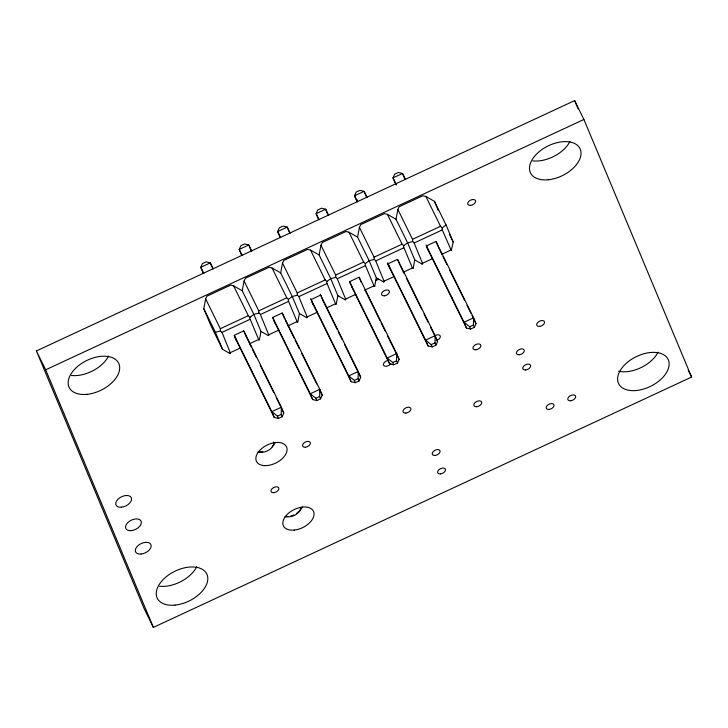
<?xml version="1.0" encoding="UTF-8"?>
<svg xmlns="http://www.w3.org/2000/svg" width="728" height="728" viewBox="0 0 728 728"><rect width="100%" height="100%" fill="white"/><g stroke="black" fill="none" stroke-linecap="round" stroke-linejoin="round"><path stroke-width="1.09" d="M234.698 337.1L274.247 417.463L278.396 418.464L282.182 416.698L281.217 414.396L281.354 407.216L243.834 330.976M273.637 320.22L312.694 399.581L316.835 400.582L320.62 398.817L319.656 396.514L319.801 389.334L282.273 313.095M357.029 199.527L356.984 201.583L354.554 195.768L356.165 192.101L359.941 190.336L364.091 191.337L367.094 197.434M312.084 302.338L351.133 381.7L355.282 382.691L359.068 380.935L358.103 378.633L358.24 371.453L320.22 294.194M351.56 286.559L389.58 363.818L393.73 364.81L397.515 363.054L396.551 360.751L396.687 353.571L359.168 277.332M387.496 263.572L428.028 345.936L432.177 346.928L435.954 345.172L434.989 342.87L435.135 335.69L397.615 259.45M426.926 247.693L466.466 328.055L470.616 329.047L474.401 327.291L473.437 324.988L473.573 317.808L436.054 241.569M205.642 298.88L203.785 308.645L210.911 325.698L222.522 349.294L229.866 353.48L230.439 353.153L222.004 332.377L220.466 330.994L220.32 328.71L205.642 298.88L206.961 296.15L230.612 285.149L233.624 285.858L242.224 290.763L253.845 314.369L260.97 331.413L259.386 339.749L258.822 339.949L249.859 318.5L249.986 317.272L253.845 314.369L258.913 313.113L260.251 314.168L268.887 335.271L268.314 335.599L260.97 331.413M258.913 313.113L258.759 310.829L244.08 280.999L245.4 278.269L269.06 267.267L272.072 267.977L280.671 272.882L292.283 296.487L299.417 313.531L297.834 321.867L297.27 322.067L288.297 300.619L288.434 299.39L292.283 296.487L297.361 295.231L298.689 296.287L307.325 317.39L306.761 317.717L299.417 313.531M297.361 295.231L297.206 292.947L282.528 263.117L283.847 260.387L307.507 249.386L310.519 250.095L319.119 255L330.73 278.606L337.856 295.65L336.272 303.986L335.717 304.186L326.745 282.737L326.872 281.509L330.73 278.606L335.799 277.35L337.137 278.405L345.773 299.508L345.199 299.836L337.856 295.65M335.799 277.35L335.654 275.066L320.975 245.236L322.295 242.506L345.946 231.504L348.958 232.214L357.566 237.119L369.178 260.724L376.303 277.768L374.72 286.104L374.156 286.304L365.192 264.856L365.32 263.627L369.178 260.724L374.247 259.468L375.584 260.524L384.22 281.627L383.647 281.954L376.303 277.768M374.247 259.468L374.092 257.184L359.414 227.354L360.742 224.624L384.393 213.623L387.405 214.332L396.005 219.237L407.625 242.843L414.751 259.887L413.167 268.223L412.603 268.423L403.631 246.974L403.767 245.736L407.625 242.843L412.694 241.587L414.023 242.642L422.668 263.745L422.094 264.073L414.751 259.887M412.694 241.587L412.539 239.303L397.861 209.473L399.181 206.743L422.841 195.741L425.853 196.451L434.452 201.356L446.064 224.961L453.189 242.005L451.315 250.514L442.114 229.575L442.205 227.855L446.064 224.961M242.224 290.763L244.08 280.999M280.671 272.882L282.528 263.117M319.119 255L320.975 245.236M357.566 237.119L359.414 227.354M396.005 219.237L397.861 209.473M230.248 352.889L229.866 353.48M307.134 317.126L306.761 317.717M384.029 281.363L383.647 281.954M282.182 416.698L283.784 413.031L281.354 407.216L271.817 411.657L274.247 417.463M320.62 398.817L322.222 395.14L319.801 389.334L310.264 393.775L312.694 399.581M359.068 380.935L360.669 377.259L358.24 371.453L348.703 375.894L351.133 381.7M397.515 363.054L399.117 359.377L396.687 353.571L387.15 358.012L389.58 363.818M435.954 345.172L437.564 341.496L435.135 335.69L425.598 340.122L428.028 345.936M474.401 327.291L476.003 323.614L473.573 317.808L464.045 322.24L466.466 328.055M345.199 299.836L345.572 298.88M422.094 264.073L422.468 263.117M36.4 350.951L574.629 100.6L583.911 119.465L691.6 377.049L153.371 627.4L144.089 608.535L36.4 350.951L45.682 369.815L153.371 627.4M45.682 369.815L583.911 119.465M220.32 328.71L248.303 315.688L249.986 317.272M258.759 310.829L286.75 297.807L288.434 299.39M297.206 292.947L325.189 279.925L326.872 281.509M335.654 275.066L363.636 262.044L365.32 263.627M374.092 257.184L402.084 244.162L403.767 245.736M412.539 239.303L440.522 226.281L442.205 227.855M222.004 332.377L249.986 319.355M260.451 314.496L288.434 301.474M298.889 296.615L326.881 283.592M337.337 278.733L365.32 265.711M375.784 260.851L403.767 247.829M414.223 242.97L442.214 229.948M230.458 352.607L240.458 347.957M249.449 343.771L258.449 339.594M268.905 334.725L278.897 330.075M287.897 325.889L296.897 321.712M307.353 316.844L317.344 312.194M326.344 308.008L335.335 303.831M345.8 298.962L355.792 294.312M364.783 290.126L373.783 285.94M384.238 281.081L394.239 276.431M403.23 272.245L412.23 268.059M422.686 263.199L432.678 258.549M441.678 254.363L450.668 250.177M234.298 335.408L271.817 411.657L277.432 416.152L281.217 414.396M272.745 317.526L310.264 393.775L315.879 398.271L319.656 396.514M310.683 298.626L348.703 375.894L354.318 380.389L358.103 378.633M349.631 281.763L387.15 358.012L392.765 362.508L396.551 360.751M387.578 262.863L425.598 340.122L431.213 344.626L434.989 342.87M426.017 244.981L464.045 322.24L469.651 326.745L473.437 324.988M203.785 308.645L215.397 332.25L220.466 330.994M451.606 250.341L450.55 250.05M413.167 268.223L412.412 268.159M374.72 286.104L373.964 286.04M336.272 303.986L335.517 303.922M297.834 321.867L296.778 321.576M259.386 339.749L258.631 339.685M688.178 370.097L691.6 377.049M449.322 234.134L453.189 242.005M425.853 196.451L440.522 226.281M405.541 179.552L402.539 173.455L398.389 172.454L394.603 174.219L393.002 177.887L395.431 183.702M438.484 247.374L441.987 254.491M442.988 256.52L446.992 264.655M449.495 269.742L464.5 300.236M467.003 305.314L471.007 313.45M471.999 315.488L476.003 323.614M396.505 185.003L393.002 177.887L402.539 173.455L404.968 179.261M387.405 214.332L402.084 244.162M400.036 265.256L404.04 273.391M406.543 278.469L421.548 308.972M424.051 314.05L428.055 322.186M430.557 327.263L437.564 341.496M357.557 201.874L354.554 195.768L364.091 191.337L366.521 197.142M348.958 232.214L363.636 262.044M328.647 215.315L325.653 209.218L321.503 208.217L317.717 209.983L316.116 213.65L318.536 219.465M365.101 290.254L380.107 320.748M381.108 322.786L385.112 330.912M387.605 335.999L399.117 359.377M319.11 219.756L316.116 213.65L325.653 209.218L327.673 214.059M310.519 250.095L325.189 279.925M290.208 233.197L287.205 227.1L283.055 226.099L279.27 227.864L277.668 231.531L280.098 237.346M323.15 301.019L337.155 329.484M338.156 331.513L342.16 339.648M344.663 344.735L360.669 377.259M280.671 237.637L277.668 231.531L287.205 227.1L289.635 232.905M272.072 267.977L286.75 297.807M251.761 251.078L248.758 244.981L244.608 243.98L240.822 245.746L239.221 249.422L241.651 255.228M285.203 319.92L294.212 338.22M295.213 340.249L299.217 348.384M301.711 353.462L316.726 383.965M319.228 389.043L322.222 395.14M242.224 255.519L239.221 249.422L248.758 244.981L251.187 250.787M233.624 285.858L248.303 315.688M213.313 268.96L210.31 262.863L206.17 261.862L202.384 263.627L200.782 267.303L203.203 273.109M246.264 336.782L251.26 346.947M252.261 348.985L256.265 357.111M260.269 365.247L273.774 392.692M276.276 397.779L280.28 405.915M281.281 407.944L283.784 413.031M203.776 273.4L200.782 267.303L210.31 262.863L212.74 268.668M574.629 100.6L578.132 108.982M434.452 201.356L438.229 210.383M438.429 247.256L435.999 241.45L426.471 245.891L428.892 251.697M469.651 326.745L470.616 329.047M399.581 264.173L397.561 259.332L388.024 263.773L390.454 269.578M431.213 344.626L432.177 346.928M361.134 282.055L359.113 277.213L349.577 281.654L352.006 287.46M392.765 362.508L393.73 364.81M323.096 300.91L320.666 295.095L311.129 299.536L313.559 305.341M354.318 380.389L355.282 382.691M284.648 318.791L282.227 312.976L272.691 317.417L275.12 323.223M315.879 398.271L316.835 400.582M246.21 336.673L243.78 330.858L234.243 335.299L236.673 341.104M277.432 416.152L278.396 418.464M215.397 332.25L222.522 349.294M273.428 442.023A9.182 5.487 -26.2 0 1 269.305 449.786A9.182 5.487 -26.2 0 1 258.959 451.779M275.202 442.378A12.522 7.489 -26.2 0 1 272.099 446.837M262.762 451.797A12.522 7.489 -26.2 0 1 257.94 452.115M302.184 506.906A12.522 7.489 -26.2 0 1 296.633 513.34M293.794 514.942A12.522 7.489 -26.2 0 1 290.754 516.07M287.733 516.653A12.522 7.489 -26.2 0 1 284.921 516.643M300.673 507.998A9.182 5.487 -26.2 0 1 295.277 514.951A9.182 5.487 -26.2 0 1 285.94 516.316M658.039 352.197A27.573 16.48 -26.2 0 1 618.673 371.262M569.933 141.441A27.573 16.48 -26.2 0 1 532.805 160.888M452.161 298.243A4.241 2.539 -26.2 0 1 451.66 297.024M375.029 333.424A4.241 2.539 -26.2 0 1 374.647 332.878M378.642 279.179A4.241 2.539 -26.2 0 1 375.63 280.298M434.434 335.936A4.241 2.539 -26.2 0 1 440.222 335.945A4.241 2.539 -26.2 0 1 436.327 340.458M390.781 363.709A4.241 2.539 -26.2 0 1 385.649 366.266A4.241 2.539 -26.2 0 1 383.665 363.445A4.241 2.539 -26.2 0 1 388.452 360.396M108.59 356.028A27.573 16.48 -26.2 0 1 71.462 375.466M196.706 566.775A27.573 16.48 -26.2 0 1 159.578 586.213M131.286 530.63A8.481 5.069 -26.2 0 0 141.123 521.212A8.481 5.069 -26.2 0 0 127.891 522.522A8.481 5.069 -26.2 0 0 131.286 530.63M636.381 390.508A27.573 16.48 -26.2 0 0 668.359 359.896A27.573 16.48 -26.2 0 0 625.361 364.146A27.573 16.48 -26.2 0 0 636.381 390.508M548.275 179.761A27.573 16.48 -26.2 0 0 580.243 149.14A27.573 16.48 -26.2 0 0 537.246 153.399A27.573 16.48 -26.2 0 0 548.275 179.761M267.24 465.547A16.699 9.983 -26.2 0 0 286.604 447.001A16.699 9.983 -26.2 0 0 260.56 449.576A16.699 9.983 -26.2 0 0 267.24 465.547M405.878 413.076A4.241 2.539 -26.2 0 0 410.801 408.363A4.241 2.539 -26.2 0 0 404.186 409.018A4.241 2.539 -26.2 0 0 405.878 413.076M519.255 354.745A4.241 2.539 -26.2 0 0 524.178 350.031A4.241 2.539 -26.2 0 0 517.562 350.687A4.241 2.539 -26.2 0 0 519.255 354.745M470.579 205.369A4.241 2.539 -26.2 0 0 475.502 200.655A4.241 2.539 -26.2 0 0 468.887 201.31A4.241 2.539 -26.2 0 0 470.579 205.369M525.616 369.97A4.241 2.539 -26.2 0 0 530.539 365.256A4.241 2.539 -26.2 0 0 523.923 365.911A4.241 2.539 -26.2 0 0 525.616 369.97M435.071 455.437A4.241 2.539 -26.2 0 0 439.994 450.732A4.241 2.539 -26.2 0 0 433.378 451.378A4.241 2.539 -26.2 0 0 435.071 455.437M549.012 409.436A4.241 2.539 -26.2 0 0 553.926 404.723A4.241 2.539 -26.2 0 0 547.31 405.378A4.241 2.539 -26.2 0 0 549.012 409.436M273.837 492.674A4.241 2.539 -26.2 0 0 278.76 487.96A4.241 2.539 -26.2 0 0 272.145 488.615A4.241 2.539 -26.2 0 0 273.837 492.674M475.848 349.768A4.241 2.539 -26.2 0 0 480.762 345.054A4.241 2.539 -26.2 0 0 474.146 345.709A4.241 2.539 -26.2 0 0 475.848 349.768M570.643 400.773A4.241 2.539 -26.2 0 0 575.566 396.059A4.241 2.539 -26.2 0 0 568.95 396.714A4.241 2.539 -26.2 0 0 570.643 400.773M305.36 447.238A4.241 2.539 -26.2 0 0 310.283 442.533A4.241 2.539 -26.2 0 0 303.667 443.188A4.241 2.539 -26.2 0 0 305.36 447.238M476.694 406.706A4.241 2.539 -26.2 0 0 481.608 402.002A4.241 2.539 -26.2 0 0 474.993 402.657A4.241 2.539 -26.2 0 0 476.694 406.706M384.402 295.796A4.241 2.539 -26.2 0 0 389.316 291.091A4.241 2.539 -26.2 0 0 382.71 291.746A4.241 2.539 -26.2 0 0 384.402 295.796M539.557 326.417A4.241 2.539 -26.2 0 0 544.48 321.703A4.241 2.539 -26.2 0 0 537.865 322.358A4.241 2.539 -26.2 0 0 539.557 326.417M440.495 473.892A4.241 2.539 -26.2 0 0 445.409 469.187A4.241 2.539 -26.2 0 0 438.793 469.842A4.241 2.539 -26.2 0 0 440.495 473.892M294.221 530.084A16.699 9.983 -26.2 0 0 313.586 511.538A16.699 9.983 -26.2 0 0 287.542 514.114A16.699 9.983 -26.2 0 0 294.221 530.084M86.932 394.339A27.573 16.48 -26.2 0 0 118.91 363.727A27.573 16.48 -26.2 0 0 75.912 367.977A27.573 16.48 -26.2 0 0 86.932 394.339M175.048 605.095A27.573 16.48 -26.2 0 0 207.016 574.474A27.573 16.48 -26.2 0 0 164.018 578.724A27.573 16.48 -26.2 0 0 175.048 605.095M121.494 507.216A8.481 5.069 -26.2 0 0 131.331 497.797A8.481 5.069 -26.2 0 0 118.1 499.108A8.481 5.069 -26.2 0 0 121.494 507.216M141.077 554.053A8.481 5.069 -26.2 0 0 150.914 544.626A8.481 5.069 -26.2 0 0 137.683 545.936A8.481 5.069 -26.2 0 0 141.077 554.053"/></g></svg>
